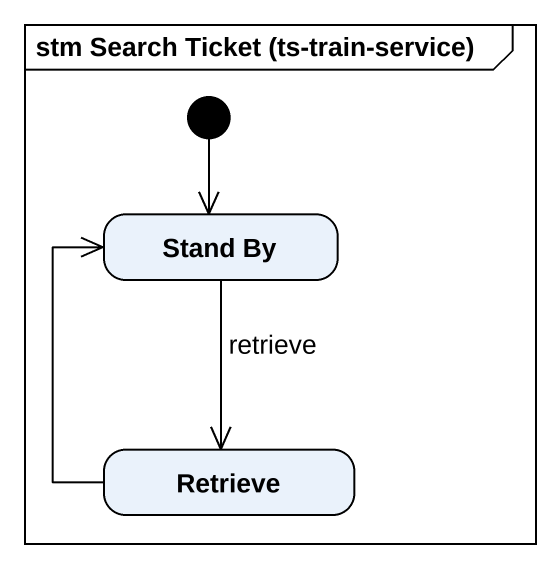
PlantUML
@startuml
mainframe stm Search Ticket (ts-train-service)
hide empty description
state "Stand By" as Stand_By
state Retrieve
[*] --> Stand_By
Stand_By --> Retrieve : retrieve
Retrieve -up-> Stand_By
@enduml
